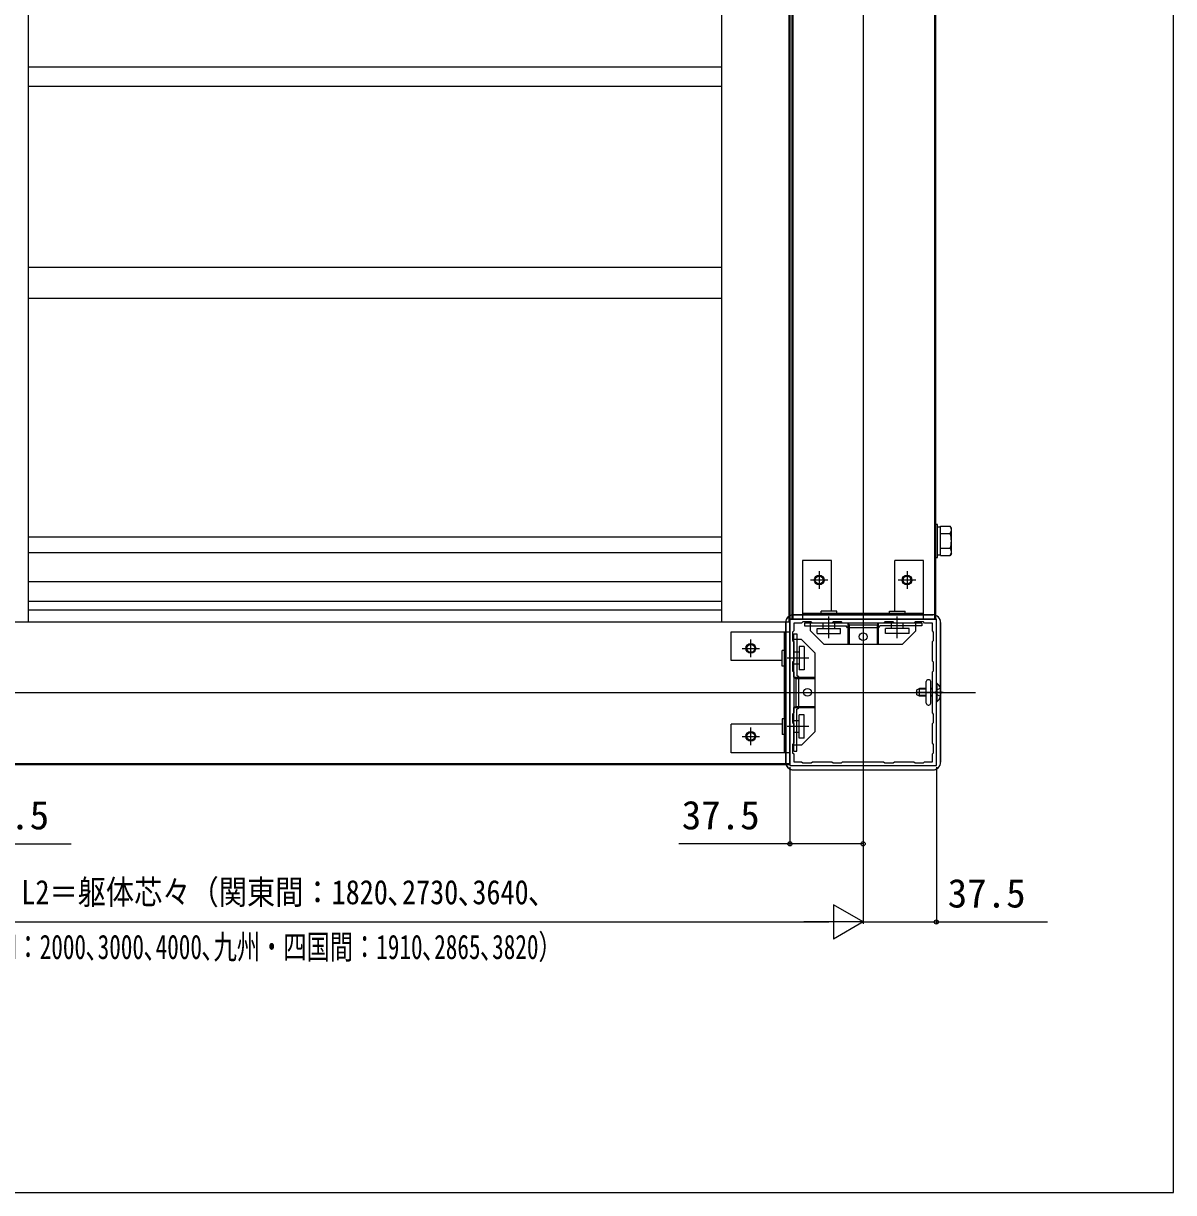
# Model space of a CAD drawing. Units: millimetres, scale not verified. Extents: x -875 to 875, y -1304 to 1296.
# Drawn here: x 286 to 875, y -1304 to -706 of the extents above; entities that cross this region are included whole.
import ezdxf
from ezdxf.enums import TextEntityAlignment as Align

# ---------------------------------------------------------------- set-up
doc = ezdxf.new("R2010")
doc.units = ezdxf.units.MM
doc.header["$LTSCALE"] = 8
for name, color, linetype in [('0-3_YKK_11E', 7, 'Continuous'), ('0-4_YKK_12', 2, 'Continuous'), ('0-5_YKK_13', 4, 'Continuous'), ('0-6_YKK_D', 6, 'Continuous'), ('0-7_YKK_ZWAK', 7, 'Continuous')]:
    doc.layers.add(name, color=color, linetype=linetype)
doc.styles.add('ＭＳ ゴシック', font='')
doc.styles.get('ＭＳ ゴシック').set_extended_font_data('MS Gothic')

msp = doc.modelspace()

# ---------------------------------------------------------------- linework, layer by layer
at = {"layer": '0-3_YKK_11E'}
msp.add_lwpolyline([(753.5, -1010.4), (678.5, -1010.4), (678.5, -1085.4), (753.5, -1085.4)], close=True, dxfattribs=at)
for points in [[(726.5, -1012.4), (705.5, -1012.4), (704.9, -1011.8), (700.6, -1011.8), (700, -1012.4), (690, -1012.4), (689.4, -1011.8), (685.1, -1011.8), (684.5, -1012.4), (680.5, -1012.4), (680.5, -1016.4), (679.9, -1017), (679.9, -1021.3), (680.5, -1021.9), (680.5, -1031.9), (679.9, -1032.5), (679.9, -1036.8), (680.5, -1037.4), (680.5, -1058.4), (679.9, -1059), (679.9, -1063.3), (680.5, -1063.9), (680.5, -1073.9), (679.9, -1074.5), (679.9, -1078.8), (680.5, -1079.4), (680.5, -1083.4), (684.5, -1083.4), (685.1, -1084), (689.4, -1084), (690, -1083.4), (700, -1083.4), (700.6, -1084), (704.9, -1084), (705.5, -1083.4), (726.5, -1083.4), (727.1, -1084), (731.4, -1084), (732, -1083.4), (742, -1083.4)], [(742, -1083.4), (742.6, -1084), (746.9, -1084), (747.5, -1083.4), (751.5, -1083.4), (751.5, -1079.4), (752.1, -1078.8), (752.1, -1074.5), (751.5, -1073.9), (751.5, -1063.9), (752.1, -1063.3), (752.1, -1059), (751.5, -1058.4), (751.5, -1037.4), (752.1, -1036.8), (752.1, -1032.5), (751.5, -1031.9), (751.5, -1021.9), (752.1, -1021.3), (752.1, -1017), (751.5, -1016.4), (751.5, -1012.4), (747.5, -1012.4), (746.9, -1011.8), (742.6, -1011.8), (742, -1012.4), (732, -1012.4), (731.4, -1011.8), (727.1, -1011.8), (726.5, -1012.4)]]:
    msp.add_lwpolyline(points, dxfattribs=at)
at = {"layer": '0-4_YKK_12'}
for p, q in [((716, -310.9), (716, -1105.4)), ((288.5, -448.4), (288.5, -1011.9)), ((643.5, -448.4), (643.5, -1011.9)), ((678, -448.4), (678, -1011.9)), ((678.5, -447.9), (678.5, -1010.4)), ((679.5, -447.9), (679.5, -1010.4)), ((680, -457.9), (680, -1010.4)), ((752.5, -457.9), (752.5, -1010.4)), ((753, -457.9), (753, -1010.4)), ((753, -457.9), (753, -1010.4)), ((643.5, -1001.362), (288.5, -1001.362)), ((643.5, -1005.9), (288.5, -1005.9)), ((678, -1010.4), (753, -1010.4)), ((753, -1010.4), (680, -1010.4)), ((678.5, -1011.9), (253.5, -1011.9)), ((678.5, -1084.9), (678.5, -1011.9)), ((-341.5, -1047.9), (773.5, -1047.9)), ((678.5, -1084.4), (253.5, -1084.4)), ((678.5, -1084.9), (253.5, -1084.9))]:
    msp.add_line(p, q, dxfattribs=at)
at = {"layer": '0-5_YKK_13'}
for p, q in [((643.5, -727.9), (288.5, -727.9)), ((643.5, -737.9), (288.5, -737.9)), ((643.5, -830.4), (288.5, -830.4)), ((643.5, -846.4), (288.5, -846.4)), ((755.7, -963.35), (754.1, -963.35)), ((755.7, -962.894), (760.619, -962.894)), ((755.7, -977.906), (755.7, -962.894)), ((761.2, -963.9), (760.619, -962.894)), ((643.5, -968.4), (288.5, -968.4)), ((755.7, -974.4), (755.7, -966.4)), ((755.7, -966.647), (760.619, -966.647)), ((761.2, -976.9), (761.2, -963.9)), ((755.7, -974.153), (760.619, -974.153)), ((643.5, -976.4), (288.5, -976.4)), ((699.75, -980.4), (685, -980.4)), ((685, -980.4), (685, -1010.4)), ((699.75, -1006.4), (699.75, -980.4)), ((732.25, -1006.4), (732.25, -980.4)), ((747, -980.4), (732.25, -980.4)), ((747, -1010.4), (747, -980.4)), ((754.1, -977.45), (755.7, -977.45)), ((755.7, -977.906), (760.619, -977.906)), ((761.2, -976.9), (760.619, -977.906)), ((693.5, -985.9), (693.5, -994.9)), ((738.5, -985.9), (738.5, -994.9)), ((643.5, -991.4), (288.5, -991.4)), ((698, -990.4), (689, -990.4)), ((743, -990.4), (734, -990.4)), ((751.7, -1008.2), (680.3, -1008.2)), ((680.3, -1008.252), (751.7, -1008.252)), ((685, -1007.4), (747, -1007.4)), ((685, -1010.4), (747, -1010.4)), ((702.5, -1006.4), (694.5, -1006.4)), ((694.5, -1007.4), (694.5, -1006.4)), ((698.5, -1020.166), (698.5, -1009.018)), ((702.5, -1007.4), (702.5, -1006.4)), ((733.5, -1020.166), (733.5, -1009.018)), ((737.5, -1007.4), (737.5, -1006.4)), ((648.5, -1031.65), (648.5, -1016.9)), ((648.5, -1016.9), (678.5, -1016.9)), ((675.5, -1016.9), (675.5, -1078.9)), ((676.3, -1012.2), (676.3, -1083.6)), ((676.352, -1012.2), (676.352, -1083.6)), ((678.5, -1016.9), (678.5, -1078.9)), ((708.25, -1012.4), (686, -1012.4)), ((686, -1012.4), (686, -1013.9)), ((686, -1013.9), (689, -1013.9)), ((689, -1016.4), (689, -1012.4)), ((689, -1013.9), (707.384, -1013.9)), ((689, -1016.4), (696, -1023.4)), ((692.5, -1015.2), (704.5, -1015.2)), ((692.5, -1017.7), (692.5, -1015.2)), ((695.5, -1015.2), (695.5, -1012.4)), ((701.5, -1015.2), (701.5, -1011.8)), ((704.5, -1017.7), (704.5, -1015.2)), ((707.961, -1014.9), (707.384, -1013.9)), ((724.039, -1014.9), (707.961, -1014.9)), ((708.25, -1012.4), (708.827, -1013.4)), ((708.25, -1012.4), (708.25, -1023.4)), ((708.827, -1013.4), (723.173, -1013.4)), ((708.827, -1013.4), (708.827, -1023.4)), ((723.75, -1012.4), (723.173, -1013.4)), ((723.173, -1013.4), (723.173, -1023.4)), ((746, -1012.4), (723.75, -1012.4)), ((723.75, -1012.4), (723.75, -1023.4)), ((724.616, -1013.9), (724.039, -1014.9)), ((743, -1013.9), (724.616, -1013.9)), ((739.5, -1015.2), (727.5, -1015.2)), ((727.5, -1017.7), (727.5, -1015.2)), ((730.5, -1015.2), (730.5, -1011.8)), ((743, -1016.4), (736, -1023.4)), ((736.5, -1015.2), (736.5, -1012.4)), ((739.5, -1017.7), (739.5, -1015.2)), ((743, -1016.4), (743, -1012.4)), ((746, -1013.9), (743, -1013.9)), ((746, -1012.4), (746, -1013.9)), ((755.648, -1012.2), (755.648, -1083.6)), ((755.7, -1083.6), (755.7, -1012.2)), ((658.5, -1029.9), (658.5, -1020.9)), ((680.5, -1040.15), (680.5, -1017.9)), ((680.5, -1017.9), (682, -1017.9)), ((684.5, -1020.9), (680.5, -1020.9)), ((682, -1017.9), (682, -1020.9)), ((682, -1020.9), (682, -1039.284)), ((684.5, -1020.9), (691.5, -1027.9)), ((692.5, -1017.7), (704.5, -1017.7)), ((739.5, -1017.7), (727.5, -1017.7)), ((654, -1025.4), (663, -1025.4)), ((674.5, -1034.4), (674.5, -1026.4)), ((675.5, -1026.4), (674.5, -1026.4)), ((683.3, -1027.4), (680.5, -1027.4)), ((683.3, -1024.4), (683.3, -1036.4)), ((685.8, -1024.4), (683.3, -1024.4)), ((685.8, -1024.4), (685.8, -1036.4)), ((691.5, -1067.9), (691.5, -1027.9)), ((736, -1023.4), (696, -1023.4)), ((674.5, -1031.65), (648.5, -1031.65)), ((675.5, -1034.4), (674.5, -1034.4)), ((688.266, -1030.4), (677.118, -1030.4)), ((683.3, -1033.4), (679.9, -1033.4)), ((680.5, -1040.15), (681.5, -1040.727)), ((680.5, -1040.15), (691.5, -1040.15)), ((681.5, -1040.727), (681.5, -1055.073)), ((681.5, -1040.727), (691.5, -1040.727)), ((683, -1039.861), (682, -1039.284)), ((683, -1055.939), (683, -1039.861)), ((685.8, -1036.4), (683.3, -1036.4)), ((743.5, -1046.6), (744.9, -1045.9)), ((743.5, -1049.2), (743.5, -1046.6)), ((748.34, -1046.279), (744.142, -1046.279)), ((748.34, -1045.9), (744.9, -1045.9)), ((744.9, -1049.9), (744.9, -1045.9)), ((748.34, -1053.4), (748.34, -1042.4)), ((749.663, -1041.4), (749.34, -1041.4)), ((750.663, -1053.4), (750.663, -1042.4)), ((751.5, -1045.9), (750.663, -1045.9)), ((751.5, -1046.279), (750.663, -1046.279)), ((753.593, -1046.755), (752.984, -1047.9)), ((753.5, -1043.15), (753.5, -1052.65)), ((753.727, -1043.15), (753.5, -1043.15)), ((755.609, -1045.75), (753.593, -1046.755)), ((753.727, -1043.15), (753.727, -1052.65)), ((757, -1047.9), (742.946, -1047.9)), ((744.9, -1049.9), (743.5, -1049.2)), ((748.34, -1049.521), (744.142, -1049.521)), ((748.34, -1049.9), (744.9, -1049.9)), ((751.5, -1049.521), (750.663, -1049.521)), ((751.5, -1049.9), (750.663, -1049.9)), ((753.593, -1049.045), (752.984, -1047.9)), ((753.727, -1052.65), (753.5, -1052.65)), ((755.609, -1050.05), (753.593, -1049.045)), ((680.5, -1055.65), (681.5, -1055.073)), ((680.5, -1077.9), (680.5, -1055.65)), ((680.5, -1055.65), (691.5, -1055.65)), ((681.5, -1055.073), (691.5, -1055.073)), ((682, -1056.516), (683, -1055.939)), ((682, -1074.9), (682, -1056.516)), ((749.34, -1054.4), (749.663, -1054.4)), ((674.5, -1064.15), (648.5, -1064.15)), ((648.5, -1078.9), (648.5, -1064.15)), ((683.3, -1062.4), (679.9, -1062.4)), ((683.3, -1071.4), (683.3, -1059.4)), ((685.8, -1059.4), (683.3, -1059.4)), ((685.8, -1071.4), (685.8, -1059.4)), ((654, -1070.4), (663, -1070.4)), ((658.5, -1074.9), (658.5, -1065.9)), ((675.5, -1069.4), (674.5, -1069.4)), ((688.266, -1065.4), (677.118, -1065.4)), ((683.3, -1068.4), (680.5, -1068.4)), ((684.5, -1074.9), (691.5, -1067.9)), ((684.5, -1074.9), (680.5, -1074.9)), ((682, -1077.9), (682, -1074.9)), ((685.8, -1071.4), (683.3, -1071.4)), ((678.5, -1078.9), (648.5, -1078.9)), ((680.5, -1077.9), (682, -1077.9)), ((680.3, -1087.548), (751.7, -1087.548)), ((680.3, -1087.6), (751.7, -1087.6))]:
    msp.add_line(p, q, dxfattribs=at)
for points in [[(753, -978.9), (754.1, -978.9), (754.1, -961.9), (753, -961.9)], [(729.5, -1007.4), (729.5, -1006.4), (737.5, -1006.4)], [(675.5, -1061.4), (674.5, -1061.4), (674.5, -1069.4)]]:
    msp.add_lwpolyline(points, dxfattribs=at)
for centre, radius in [((693.5, -990.4), 2.5), ((693.5, -990.4), 2), ((738.5, -990.4), 2.5), ((738.5, -990.4), 2), ((658.5, -1025.4), 2.5), ((716, -1019.4), 2), ((658.5, -1025.4), 2), ((687.5, -1047.9), 2), ((658.5, -1070.4), 2.5), ((658.5, -1070.4), 2)]:
    msp.add_circle(centre, radius, dxfattribs=at)
for centre, radius, start, end in [((757.877, -964.771), 3.323, 325.61575, 34.38425), ((748.781, -970.4), 12.419, 342.41205, 17.58795), ((757.877, -976.029), 3.323, 325.61575, 34.38425), ((680.3, -1012.2), 4, 90, 180), ((680.3, -1012.2), 3.948, 90, 180), ((751.7, -1012.2), 4, 0, 90), ((751.7, -1012.2), 3.948, 0, 90), ((749.34, -1042.4), 1, 90, 180), ((749.663, -1042.4), 1, 0, 90), ((749.9, -1047.9), 6.1, 308.85935, 51.14065), ((749.34, -1053.4), 1, 180, 270), ((749.663, -1053.4), 1, 270, 0), ((680.3, -1083.6), 4, 180, 270), ((680.3, -1083.6), 3.948, 180, 270), ((751.7, -1083.6), 3.948, 270, 0), ((751.7, -1083.6), 4, 270, 0)]:
    msp.add_arc(centre, radius, start, end, dxfattribs=at)
at = {"layer": '0-6_YKK_D'}
for p, q in [((678.5, -1086.1), (678.5, -1126.4)), ((753.5, -1086.1), (753.5, -1166.4)), ((716, -1094.9), (716, -1126.4)), ((716, -1094.9), (716, -1166.4)), ((716, -1094.9), (716, -1166.4)), ((716, -1165.4), (700.845, -1156.65)), ((700.845, -1156.65), (700.845, -1174.15)), ((233.5, -1165.4), (698.5, -1165.4)), ((716, -1165.4), (685.689, -1165.4)), ((716, -1165.4), (700.845, -1174.15))]:
    msp.add_line(p, q, dxfattribs=at)
for points in [[(216, -1125.4), (253.5, -1125.4), (310.391, -1125.4)], [(716, -1125.4), (678.5, -1125.4), (621.609, -1125.4)], [(716, -1165.4), (753.5, -1165.4), (810.391, -1165.4)]]:
    msp.add_lwpolyline(points, dxfattribs=at)
for centre in [(678.5, -1125.4), (716, -1125.4), (753.5, -1165.4)]:
    msp.add_circle(centre, 1.075, dxfattribs=at)
at = {"layer": '0-7_YKK_ZWAK'}
msp.add_lwpolyline([(-875, -1303.9), (875, -1303.9), (875, 1246.1)], dxfattribs=at)

# ---------------------------------------------------------------- texts
at = {"layer": '0-6_YKK_D', "style": 'ＭＳ ゴシック'}
for p in [(259.323, -1122.4), (623.132, -1122.4), (759.323, -1162.4)]:
    msp.add_text('37.5', height=14.66, dxfattribs=at).set_placement(p, align=Align.BOTTOM_LEFT)
for s, width, p in [('L2＝躯体芯々（関東間：1820､2730､3640､', 0.85, (284.964, -1160.082)), ('MM：2000､3000､4000､九州・四国間：1910､2865､3820）', 0.7, (270.597, -1188.105))]:
    msp.add_text(s, height=12.46, dxfattribs=dict(at, width=width)).set_placement(p, align=Align.BOTTOM_LEFT)

doc.saveas('drawing.dxf')
